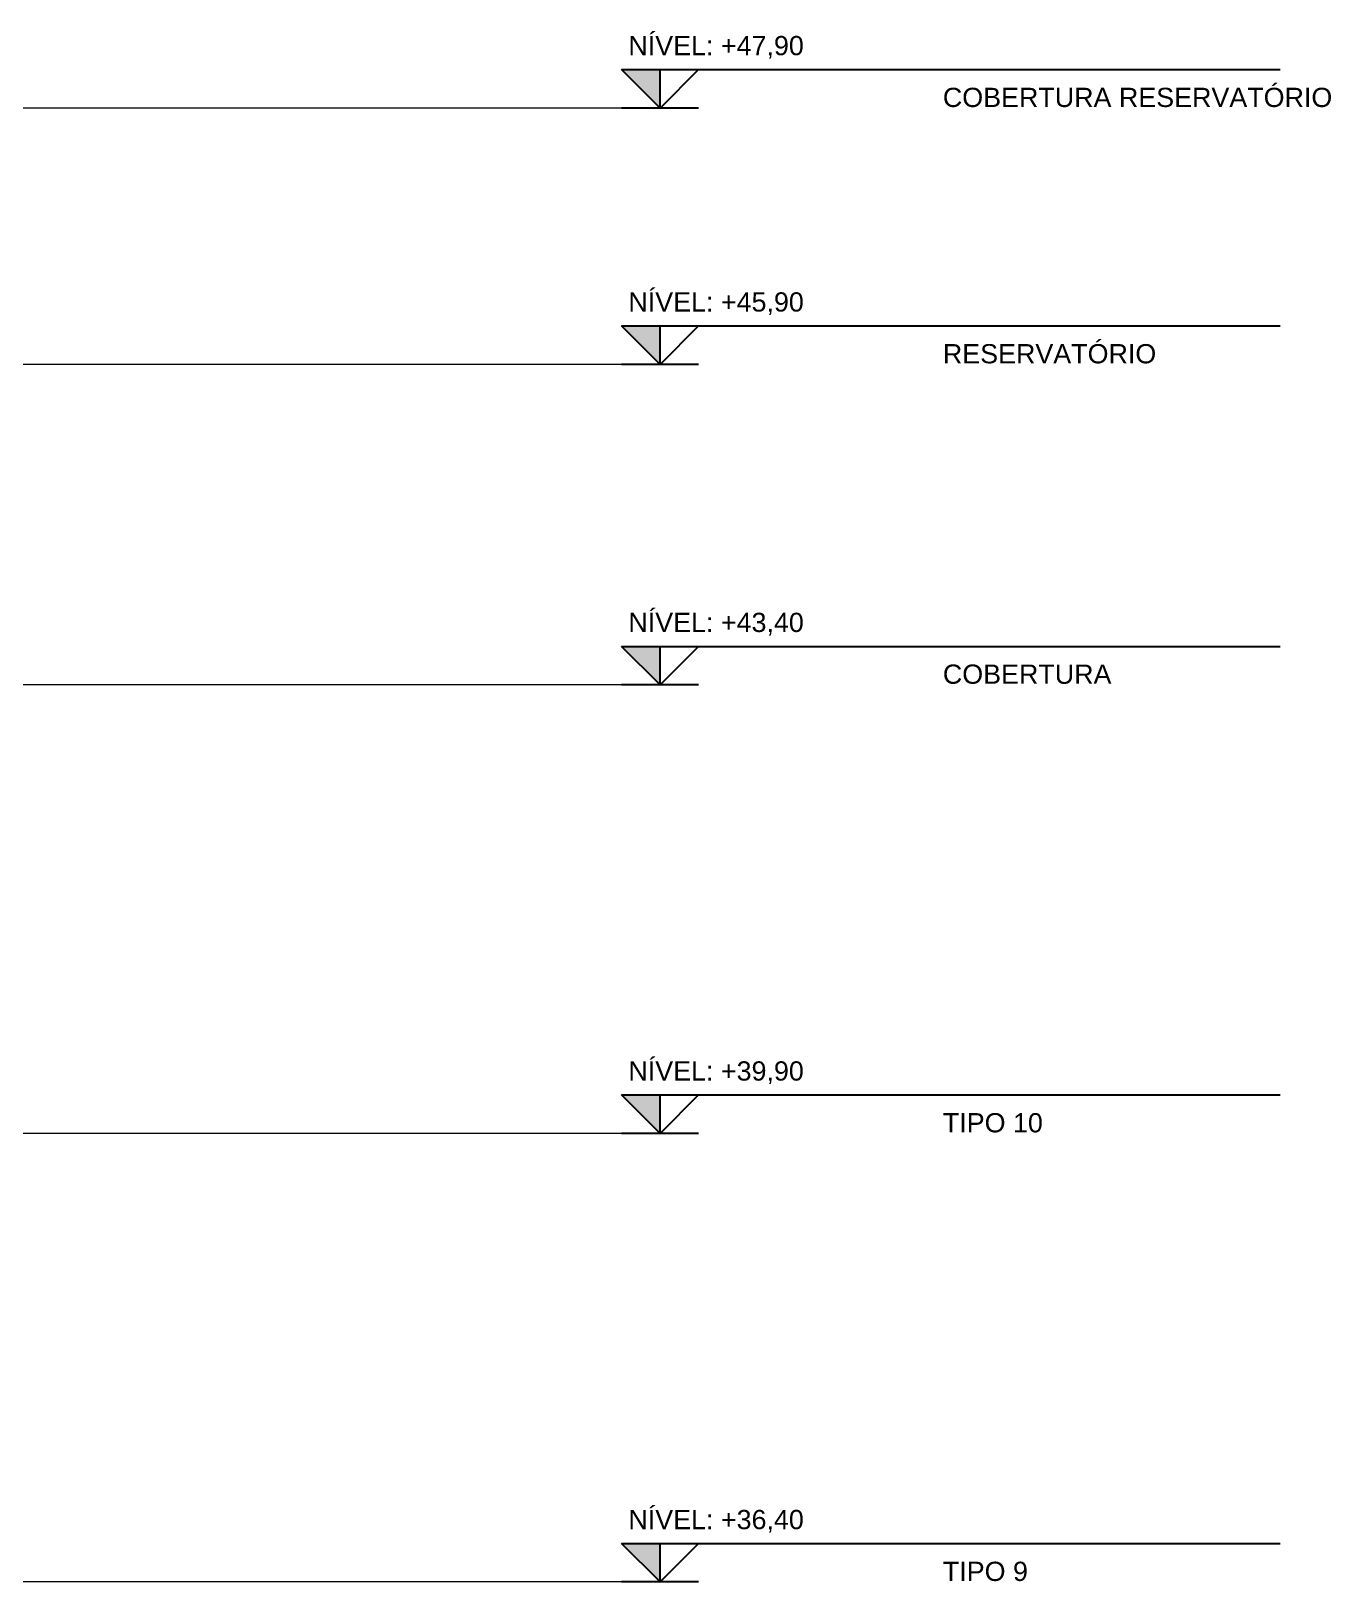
# Model space of a CAD drawing. Header units: millimetres. Extents: x -213 to 151, y -74 to 135.
# Drawn here: x 5.63 to 15.78, y 36.4 to 48.5 of the extents above; entities that cross this region are included whole.
import ezdxf
from ezdxf.enums import TextEntityAlignment as Align

# ---------------------------------------------------------------- set-up
doc = ezdxf.new("R2010")
doc.units = ezdxf.units.MM
doc.header["$LTSCALE"] = 15
doc.layers.add('Text', color=3, linetype='Continuous')
doc.styles.add('DM-TXT-100', font='arial.ttf', dxfattribs={"height": 0.2})
doc.styles.add('PADRAO', font='arial.ttf', dxfattribs={"height": 0.1})

# ---------------------------------------------------------------- blocks, each defined once
blk = doc.blocks.new('SIMBOLO NIVEL CORTE')
blk.add_hatch(color=1).paths.add_polyline_path([(0.3, 0.3), (0, 0.3), (0, 0)])
at = {"color": 1}
for p, q in [((0.301, 0.3), (-4.838, 0.3)), ((0, 0), (0, 0.3)), ((-0.301, 0), (0.301, 0))]:
    blk.add_line(p, q, dxfattribs=at)
blk.add_lwpolyline([(-0.3, 0.3), (0, 0), (0.3, 0.3)], dxfattribs=at)
at = {"layer": 'Text'}
for tag, p, height, style in [('PAVIMENTOXX', (-4.838, 0.412), 0.22, 'PADRAO'), ('PAVIMENTOXXXXX', (-4.838, 0.008), 0.18, 'DM-TXT-100')]:
    blk.add_attdef(tag, p, '', height=height, dxfattribs=dict(at, style=style))
at = {"layer": 'Text', "style": 'DM-TXT-100'}
blk.add_attdef('NIVELXXXXX', text='', height=0.18, dxfattribs=at).set_placement((0.246, 0.412), align=Align.RIGHT)

msp = doc.modelspace()

# ---------------------------------------------------------------- linework, layer by layer
at = {"linetype": 'Continuous', "lineweight": 13}
for points in [[(10.24, 47.9), (5.383, 47.9)], [(10.24, 45.9), (5.383, 45.9)], [(10.24, 43.4), (5.383, 43.4)], [(10.24, 39.9), (5.383, 39.9)], [(10.24, 36.4), (5.383, 36.4)]]:
    msp.add_lwpolyline(points, dxfattribs=at)

# ---------------------------------------------------------------- block references
at = {"layer": 'Text', "linetype": 'Continuous', "lineweight": 13}
ref = msp.add_blockref('SIMBOLO NIVEL CORTE', (10.541, 47.9), dxfattribs=dict(at, xscale=-1))
ref.add_attrib('NIVELXXXXX', 'NÍVEL: +47,90', dxfattribs={"layer": '0', "height": 0.15, "style": 'DM-TXT-100'}).set_placement((11.663, 48.312), align=Align.RIGHT)
ref.add_attrib('PAVIMENTOXXXXX', 'COBERTURA RESERVATÓRIO', (12.748, 47.908), dxfattribs={"layer": '0', "height": 0.15, "style": 'DM-TXT-100'})
ref = msp.add_blockref('SIMBOLO NIVEL CORTE', (10.541, 45.9), dxfattribs=dict(at, xscale=-1))
ref.add_attrib('NIVELXXXXX', 'NÍVEL: +45,90', dxfattribs={"layer": '0', "height": 0.15, "style": 'DM-TXT-100'}).set_placement((11.663, 46.312), align=Align.RIGHT)
ref.add_attrib('PAVIMENTOXXXXX', 'RESERVATÓRIO', (12.748, 45.908), dxfattribs={"layer": '0', "height": 0.15, "style": 'DM-TXT-100'})
ref = msp.add_blockref('SIMBOLO NIVEL CORTE', (10.541, 43.4), dxfattribs=dict(at, xscale=-1))
ref.add_attrib('NIVELXXXXX', 'NÍVEL: +43,40', dxfattribs={"layer": '0', "height": 0.15, "style": 'DM-TXT-100'}).set_placement((11.663, 43.812), align=Align.RIGHT)
ref.add_attrib('PAVIMENTOXXXXX', 'COBERTURA', (12.748, 43.408), dxfattribs={"layer": '0', "height": 0.15, "style": 'DM-TXT-100'})
ref = msp.add_blockref('SIMBOLO NIVEL CORTE', (10.541, 39.9), dxfattribs=dict(at, xscale=-1))
ref.add_attrib('NIVELXXXXX', 'NÍVEL: +39,90', dxfattribs={"layer": '0', "height": 0.15, "style": 'DM-TXT-100'}).set_placement((11.663, 40.312), align=Align.RIGHT)
ref.add_attrib('PAVIMENTOXXXXX', 'TIPO 10', (12.748, 39.908), dxfattribs={"layer": '0', "height": 0.15, "style": 'DM-TXT-100'})
ref = msp.add_blockref('SIMBOLO NIVEL CORTE', (10.541, 36.4), dxfattribs=dict(at, xscale=-1))
ref.add_attrib('NIVELXXXXX', 'NÍVEL: +36,40', dxfattribs={"layer": '0', "height": 0.15, "style": 'DM-TXT-100'}).set_placement((11.663, 36.812), align=Align.RIGHT)
ref.add_attrib('PAVIMENTOXXXXX', 'TIPO 9', (12.748, 36.408), dxfattribs={"layer": '0', "height": 0.15, "style": 'DM-TXT-100'})

doc.saveas('drawing.dxf')
